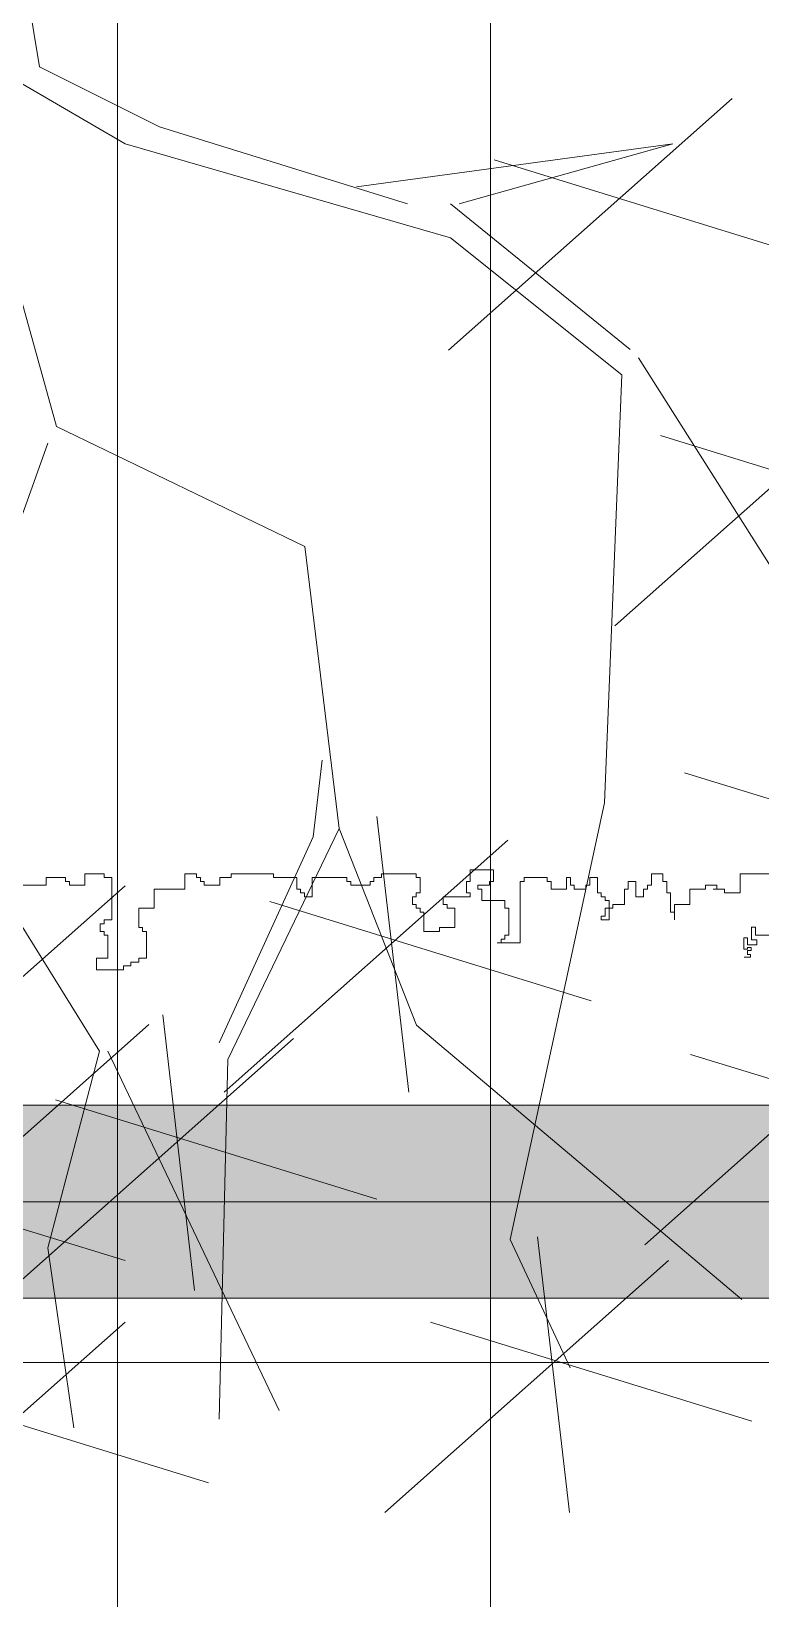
# Model space of a CAD drawing. Header units: metres. Extents: x -54 to 264, y -14 to 31.
# Drawn here: x 29.379 to 29.946, y -0.184 to 1.036 of the extents above; entities that cross this region are included whole.
import ezdxf

# ---------------------------------------------------------------- set-up
doc = ezdxf.new("R2010")
doc.units = ezdxf.units.M
doc.header["$LTSCALE"] = 0.001
doc.linetypes.add('CENTERX2', pattern=[101.6, 63.5, -12.7, 12.7, -12.7])
doc.linetypes.add('DIVIDEX2', pattern=[63.5, 25.4, -12.7, 0, -12.7, 0, -12.7])
doc.layers.get('0').update_dxf_attribs({"lineweight": 13, "true_color": 0x000000})
for name, color, linetype, lineweight, true_color in [('Jach-Anotaciones-Hatch-Lum100%', 7, 'Continuous', 13, 0x000000), ('Jach-Anotaciones-Hatch-Lum50%', 9, 'Continuous', 13, 0x808080), ('JACH-Anotaciones-Lineas-CORTE', 7, 'DIVIDEX2', 18, 0x000000), ('JACH-Anotaciones-Lineas-EJES', 7, 'CENTERX2', 9, 0x666666), ('JACH-Arq-Lineas-Piso', 7, 'Continuous', 13, 0x1a1a1a), ('JACH-ArqPaisaje-Vegetación', 7, 'Continuous', 13, 0x999999)]:
    doc.layers.add(name, color=color, linetype=linetype, lineweight=lineweight, true_color=true_color)

# ---------------------------------------------------------------- blocks, each defined once
blk = doc.blocks.new('A$C686239C3')
at = {"linetype": 'Continuous'}
for p, q in [((0.0317, 2.5659), (0.0317, 2.534)), ((0.0317, 2.534), (0.0516, 2.534)), ((0.0516, 2.534), (0.0516, 2.518)), ((0.0437, 2.51), (0.0437, 2.498)), ((0.0476, 2.51), (0.0437, 2.51)), ((0.0476, 2.518), (0.0476, 2.506)), ((0.0516, 2.518), (0.0476, 2.518)), ((0.0476, 2.506), (0.0476, 2.51)), ((0.0437, 2.498), (0.0476, 2.498)), ((0.0476, 2.498), (0.0476, 2.482)), ((0.0476, 2.482), (0.0636, 2.482)), ((0.0636, 2.482), (0.0636, 2.466)), ((0.0397, 2.458), (0.0397, 2.454)), ((0.0516, 2.458), (0.0397, 2.458)), ((0.0516, 2.462), (0.0516, 2.458)), ((0.0716, 2.462), (0.0516, 2.462)), ((0.0636, 2.466), (0.0796, 2.466)), ((0.0716, 2.466), (0.0716, 2.462)), ((0.0796, 2.466), (0.0716, 2.466)), ((0.0317, 2.454), (0.0317, 2.442)), ((0.0397, 2.454), (0.0317, 2.454)), ((0.0317, 2.442), (0.0437, 2.442)), ((0.0437, 2.442), (0.0437, 2.438)), ((0.0397, 2.426), (0.0397, 2.418)), ((0.0556, 2.426), (0.0397, 2.426)), ((0.0437, 2.438), (0.0476, 2.438)), ((0.0476, 2.438), (0.0476, 2.434)), ((0.0476, 2.434), (0.0556, 2.434)), ((0.0556, 2.434), (0.0556, 2.426)), ((0.0397, 2.418), (0.0476, 2.418)), ((0.0476, 2.418), (0.0476, 2.4141)), ((0.0476, 2.4141), (0.0636, 2.4141)), ((0.0636, 2.4141), (0.0636, 2.4021)), ((0.0556, 2.3941), (0.0556, 2.3901)), ((0.0596, 2.3941), (0.0556, 2.3941)), ((0.0596, 2.3981), (0.0596, 2.3941)), ((0.0796, 2.3981), (0.0596, 2.3981)), ((0.0636, 2.4021), (0.0676, 2.4021)), ((0.0676, 2.4021), (0.0676, 2.3941)), ((0.0676, 2.3941), (0.0756, 2.3941)), ((0.0756, 2.3941), (0.0756, 2.3901)), ((0.0796, 2.3901), (0.0796, 2.3981)), ((0.0357, 2.3861), (0.0357, 2.3781)), ((0.0516, 2.3861), (0.0357, 2.3861)), ((0.0357, 2.3781), (0.0437, 2.3781)), ((0.0437, 2.3781), (0.0437, 2.3741)), ((0.0437, 2.3741), (0.0476, 2.3741)), ((0.0476, 2.3741), (0.0476, 2.3621)), ((0.0516, 2.3901), (0.0516, 2.3861)), ((0.0556, 2.3901), (0.0516, 2.3901)), ((0.0756, 2.3901), (0.0796, 2.3901)), ((0.0357, 2.3581), (0.0357, 2.3541)), ((0.0437, 2.3581), (0.0357, 2.3581)), ((0.0437, 2.3621), (0.0437, 2.3581)), ((0.0476, 2.3621), (0.0437, 2.3621)), ((0.0357, 2.3541), (0.0476, 2.3541)), ((0.0476, 2.3541), (0.0476, 2.3381)), ((0.0357, 2.3341), (0.0357, 2.3101)), ((0.0397, 2.3341), (0.0357, 2.3341)), ((0.0397, 2.3381), (0.0397, 2.3341)), ((0.0476, 2.3381), (0.0397, 2.3381)), ((0.0357, 2.3101), (0.0397, 2.3101)), ((0.0397, 2.3101), (0.0397, 2.3061)), ((0.0397, 2.3061), (0.1035, 2.3061)), ((0.0676, 2.2941), (0.0676, 2.2901)), ((0.0955, 2.2941), (0.0676, 2.2941)), ((0.0955, 2.2901), (0.0955, 2.2941)), ((0.1035, 2.3061), (0.1035, 2.2822)), ((0.0277, 2.2782), (0.0277, 2.2542)), ((0.0397, 2.2782), (0.0277, 2.2782)), ((0.0397, 2.2742), (0.0397, 2.2782)), ((0.0596, 2.2901), (0.0596, 2.2662)), ((0.0676, 2.2901), (0.0596, 2.2901)), ((0.0995, 2.2901), (0.0955, 2.2901)), ((0.0995, 2.2862), (0.0995, 2.2901)), ((0.1035, 2.2862), (0.0995, 2.2862)), ((0.1035, 2.2822), (0.1035, 2.2862)), ((0.0437, 2.2742), (0.0397, 2.2742)), ((0.0437, 2.2622), (0.0437, 2.2742)), ((0.0476, 2.2622), (0.0437, 2.2622)), ((0.0476, 2.2662), (0.0476, 2.2622)), ((0.0596, 2.2662), (0.0476, 2.2662)), ((0.0277, 2.2542), (0.0397, 2.2542)), ((0.0397, 2.2542), (0.0397, 2.2502)), ((0.0397, 2.2502), (0.0516, 2.2502)), ((0.0516, 2.2542), (0.0556, 2.2542)), ((0.0516, 2.2502), (0.0516, 2.2542)), ((0.0556, 2.2542), (0.0556, 2.2262)), ((0.0636, 2.2302), (0.0676, 2.2302)), ((0.0636, 2.2262), (0.0636, 2.2302)), ((0.0676, 2.2382), (0.0875, 2.2382)), ((0.0676, 2.2302), (0.0676, 2.2382)), ((0.0875, 2.2382), (0.0875, 2.2222)), ((0.0556, 2.2262), (0.0636, 2.2262)), ((0.0875, 2.2222), (0.0915, 2.2222)), ((0.0915, 2.2222), (0.0915, 2.2062)), ((0.0317, 2.1982), (0.0317, 2.1622)), ((0.0357, 2.1982), (0.0317, 2.1982)), ((0.0357, 2.2022), (0.0357, 2.1982)), ((0.0516, 2.2022), (0.0357, 2.2022)), ((0.0516, 2.1982), (0.0516, 2.2022)), ((0.0556, 2.1982), (0.0516, 2.1982)), ((0.0556, 2.1942), (0.0556, 2.1982)), ((0.0636, 2.1982), (0.0636, 2.1942)), ((0.0676, 2.1982), (0.0636, 2.1982)), ((0.0676, 2.2022), (0.0676, 2.1982)), ((0.0716, 2.2022), (0.0676, 2.2022)), ((0.0716, 2.2062), (0.0716, 2.2022)), ((0.0915, 2.2062), (0.0716, 2.2062)), ((0.0636, 2.1942), (0.0556, 2.1942)), ((0.0317, 2.1622), (0.0357, 2.1622)), ((0.0357, 2.1622), (0.0357, 2.1543)), ((0.0357, 2.1543), (0.0397, 2.1543)), ((0.0397, 2.1543), (0.0397, 2.1503)), ((0.0397, 2.1503), (0.0437, 2.1503)), ((0.0437, 2.1503), (0.0437, 2.1303)), ((0.0397, 2.1303), (0.0397, 2.1263)), ((0.0437, 2.1303), (0.0397, 2.1303)), ((0.0357, 2.1263), (0.0357, 2.0903)), ((0.0397, 2.1263), (0.0357, 2.1263)), ((0.0357, 2.0903), (0.0556, 2.0903)), ((0.0516, 2.0823), (0.0516, 2.0783)), ((0.0556, 2.0823), (0.0516, 2.0823)), ((0.0556, 2.0903), (0.0556, 2.0823)), ((0.0357, 2.0743), (0.0357, 2.0503)), ((0.0476, 2.0743), (0.0357, 2.0743)), ((0.0476, 2.0783), (0.0476, 2.0743)), ((0.0516, 2.0783), (0.0476, 2.0783)), ((0.0317, 2.0503), (0.0317, 2.0064)), ((0.0357, 2.0503), (0.0317, 2.0503)), ((0.0317, 2.0064), (0.0357, 2.0064)), ((0.0357, 2.0064), (0.0357, 1.9944)), ((0.0357, 1.9944), (0.0437, 1.9944)), ((0.0437, 1.9944), (0.0437, 1.9784)), ((0.0317, 1.9704), (0.0317, 1.9584)), ((0.0357, 1.9704), (0.0317, 1.9704)), ((0.0357, 1.9744), (0.0357, 1.9704)), ((0.0397, 1.9744), (0.0357, 1.9744)), ((0.0397, 1.9784), (0.0397, 1.9744)), ((0.0437, 1.9784), (0.0397, 1.9784)), ((0.0317, 1.9584), (0.0476, 1.9584)), ((0.0476, 1.9584), (0.0476, 1.9264)), ((0.0476, 1.9264), (0.0676, 1.9264)), ((0.0676, 1.9264), (0.0676, 1.9104)), ((0.0676, 1.9104), (0.0875, 1.9104)), ((0.0875, 1.9144), (0.0915, 1.9144)), ((0.0875, 1.9104), (0.0875, 1.9144)), ((0.0915, 1.9184), (0.1195, 1.9184)), ((0.0915, 1.9144), (0.0915, 1.9184)), ((0.1195, 1.9184), (0.1195, 1.9104)), ((0.1195, 1.9104), (0.1235, 1.9104)), ((0.1235, 1.9104), (0.1235, 1.9024)), ((0.1235, 1.9024), (0.1274, 1.9024)), ((0.1274, 1.9024), (0.1274, 1.8945)), ((0.1274, 1.8945), (0.1314, 1.8945)), ((0.1314, 1.8945), (0.1314, 1.8665)), ((0.0317, 1.8745), (0.0317, 1.8545)), ((0.0357, 1.8745), (0.0317, 1.8745)), ((0.0357, 1.8825), (0.0357, 1.8745)), ((0.0796, 1.8825), (0.0357, 1.8825)), ((0.0796, 1.8745), (0.0796, 1.8825)), ((0.0836, 1.8745), (0.0796, 1.8745)), ((0.0836, 1.8705), (0.0836, 1.8745)), ((0.0915, 1.8705), (0.0836, 1.8705)), ((0.0915, 1.8745), (0.0915, 1.8705)), ((0.0955, 1.8745), (0.0915, 1.8745)), ((0.0955, 1.8785), (0.0955, 1.8745)), ((0.1195, 1.8785), (0.0955, 1.8785)), ((0.1195, 1.8665), (0.1195, 1.8785)), ((0.0317, 1.8545), (0.0437, 1.8545)), ((0.0437, 1.8545), (0.0437, 1.8385)), ((0.1314, 1.8665), (0.1195, 1.8665)), ((0.0397, 1.8385), (0.0397, 1.8345)), ((0.0437, 1.8385), (0.0397, 1.8385)), ((0.0357, 1.8345), (0.0357, 1.8145)), ((0.0397, 1.8345), (0.0357, 1.8345)), ((0.0357, 1.8145), (0.0437, 1.8145)), ((0.0437, 1.8145), (0.0437, 1.7745)), ((0.0892, 0.0335), (0.0892, 0.0134)), ((0.0892, 0.0134), (0.0809, 0.0134)), ((0.0809, 0.0134), (0.0809, 0.0092)), ((0.0809, 0.0092), (0.0942, 0.0092)), ((0.0993, 0.0052), (0.0921, 0.0052)), ((0.0921, 0.0052), (0.0921, 0.0012)), ((0.0921, 0.0012), (0.1039, 0.0012)), ((0.0942, 0.0092), (0.0942, 0.0149)), ((0.0942, 0.0149), (0.0993, 0.0149)), ((0.0993, 0.0149), (0.0993, 0.0052)), ((0.102, 0.005), (0.102, 0.0089)), ((0.102, 0.0089), (0.1054, 0.0089)), ((0.1039, 0.005), (0.102, 0.005)), ((0.1039, 0.0012), (0.1039, 0.005)), ((0.1054, 0.0089), (0.1054, 0.0053)), ((0.1054, 0.0053), (0.1093, 0.0053)), ((0.1093, 0.0053), (0.1093, 0.0081)), ((0.1093, 0.0081), (0.1123, 0.0081)), ((0.1123, 0.0081), (0.1123, 0.0016))]:
    blk.add_line(p, q, dxfattribs=at)
blk = doc.blocks.new('A$C65703694')
at = {"linetype": 'ByBlock'}
for p, q in [((0.77364, 0.51862), (0.78392, 0.45691)), ((0.78392, 0.45691), (0.81998, 0.43887)), ((0.7787, 0.45184), (0.8097, 0.4338)), ((0.99201, 0.44744), (0.90678, 0.37171)), ((0.81998, 0.43887), (0.89448, 0.41576)), ((0.8097, 0.4338), (0.90745, 0.40548)), ((0.97421, 0.4338), (0.87914, 0.42083)), ((0.90998, 0.41576), (0.97421, 0.4338)), ((0.92049, 0.42895), (1.01705, 0.39914)), ((0.90745, 0.41576), (0.96139, 0.37193)), ((0.7711, 0.41323), (0.78898, 0.34883)), ((0.90745, 0.40548), (0.95886, 0.36433)), ((0.96392, 0.3694), (1.0128, 0.29218)), ((0.95886, 0.36433), (0.95364, 0.23568)), ((1.04208, 0.36456), (0.95684, 0.28883)), ((0.78898, 0.34883), (0.86364, 0.31275)), ((0.97055, 0.34607), (1.06711, 0.31626)), ((0.78645, 0.34376), (0.76335, 0.27936)), ((0.86364, 0.31275), (0.87392, 0.22793)), ((0.86885, 0.2485), (0.86617, 0.2254)), ((0.97771, 0.2447), (1.07427, 0.21489)), ((0.95364, 0.23568), (0.92533, 0.10435)), ((0.88532, 0.23158), (0.89486, 0.1487)), ((0.87392, 0.22793), (0.84054, 0.15846)), ((0.87392, 0.22793), (0.89717, 0.16875)), ((0.86617, 0.2254), (0.83786, 0.16353)), ((0.92466, 0.22443), (0.83942, 0.1487)), ((0.76842, 0.21496), (0.80195, 0.161)), ((0.80962, 0.21071), (0.72439, 0.13498)), ((0.85313, 0.20594), (0.94969, 0.17613)), ((1.05102, 0.17851), (0.96578, 0.10278)), ((0.82095, 0.17195), (0.83048, 0.08907)), ((0.81677, 0.16897), (0.73154, 0.09324)), ((0.89717, 0.16875), (0.99492, 0.08631)), ((0.86028, 0.1648), (0.77505, 0.08907)), ((0.80195, 0.161), (0.78645, 0.10181)), ((0.80448, 0.161), (0.85589, 0.05292)), ((0.84054, 0.15846), (0.83786, 0.05038)), ((0.97949, 0.16003), (1.07605, 0.13021)), ((0.78876, 0.14631), (0.88532, 0.1165)), ((0.71306, 0.12783), (0.80962, 0.09801)), ((0.92533, 0.10435), (0.94336, 0.06574)), ((0.9336, 0.10517), (0.94314, 0.02228)), ((0.78645, 0.10181), (0.7942, 0.0477)), ((0.97294, 0.09801), (0.8877, 0.02228)), ((0.80962, 0.07953), (0.72439, 0.0038)), ((0.90141, 0.07953), (0.99797, 0.04971)), ((0.73809, 0.06104), (0.83465, 0.03123))]:
    blk.add_line(p, q, dxfattribs=at)

msp = doc.modelspace()

# ---------------------------------------------------------------- hatches: boundary and pattern name
at = {"layer": 'Jach-Anotaciones-Hatch-Lum50%', "ltscale": 100}
msp.add_hatch(color=256, dxfattribs=at).paths.add_polyline_path([(5.9609, 0.05), (32.5209, 0.05), (32.5209, 0.2), (5.9609, 0.2)])

# ---------------------------------------------------------------- linework, layer by layer
at = {"layer": 'Jach-Anotaciones-Hatch-Lum100%', "ltscale": 100}
msp.add_lwpolyline([(5.9609, 0.05), (32.5209, 0.05), (32.5209, 0.2), (5.9609, 0.2)], close=True, dxfattribs=at)
at = {"layer": 'JACH-Anotaciones-Lineas-CORTE', "ltscale": 100}
msp.add_lwpolyline([(-6.7345, 2.2), (6.7953, 2.2), (6.7953, 1), (55.6034, 1)], dxfattribs=at)
at = {"layer": 'JACH-Anotaciones-Lineas-EJES', "ltscale": 100}
for points in [[(29.4459, -2.375), (29.4459, 25.9153)], [(29.7359, -2.3716), (29.7359, 25.9187)], [(-4.3309, 0.125), (52.1472, 0.125)]]:
    msp.add_lwpolyline(points, dxfattribs=at)
at = {"layer": 'JACH-Arq-Lineas-Piso', "ltscale": 100}
msp.add_lwpolyline([(0.085, 21.6541), (44.72, 21.4985), (44.6706, 0), (0, 0)], close=True, dxfattribs=at)

# ---------------------------------------------------------------- block references
at = {"layer": 'JACH-ArqPaisaje-Vegetación', "xscale": 2.588105433034502, "yscale": 2.588105433034502, "zscale": 2.588105433034502}
msp.add_blockref('A$C65703694', (27.3564, -0.1745), dxfattribs=at)
at = {"layer": 'JACH-ArqPaisaje-Vegetación', "xscale": 0.75, "yscale": 0.75, "zscale": 0.75, "rotation": 270}
for p in [(28.0296, 0.404), (29.932, 0.3994)]:
    msp.add_blockref('A$C686239C3', p, dxfattribs=at)

doc.saveas('drawing.dxf')
